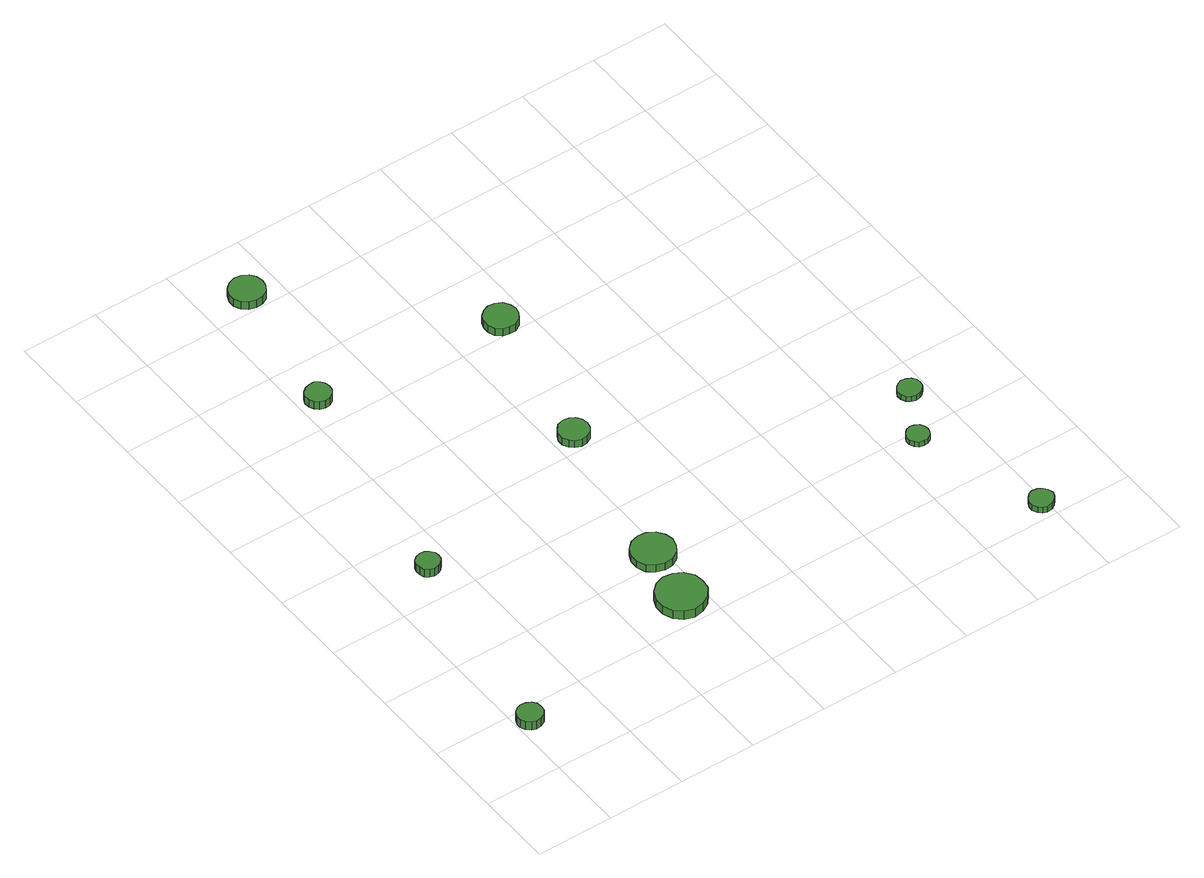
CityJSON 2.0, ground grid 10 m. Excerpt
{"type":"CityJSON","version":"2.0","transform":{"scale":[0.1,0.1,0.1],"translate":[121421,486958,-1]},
"CityObjects":{
"tree1":{"type":"SolitaryVegetationObject","attributes":{"function":"something"},"geometry":[{"type":"MultiSurface","lod":"1","boundaries":[[[0,1,2,3,4,5,6,7,8,9,10,11,12,13,14]],[[15,16,17,18,19,20,21,22,23,24,25,26,27,28,29]],[[0,29,28,1]],[[1,28,27,2]],[[2,27,26,3]],[[3,26,25,4]],[[4,25,24,5]],[[5,24,23,6]],[[6,23,22,7]],[[7,22,21,8]],[[8,21,20,9]],[[9,20,19,10]],[[10,19,18,11]],[[11,18,17,12]],[[12,17,16,13]],[[13,16,15,14]],[[14,15,29,0]]]}]},
"tree2":{"type":"SolitaryVegetationObject","attributes":{"function":"something"},"geometry":[{"type":"MultiSurface","lod":"1","boundaries":[[[30,31,32,33,34,35,36,37,38,39,40,41,42,43,44]],[[45,46,47,48,49,50,51,52,53,54,55,56,57,58,59]],[[30,59,58,31]],[[31,58,57,32]],[[32,57,56,33]],[[33,56,55,34]],[[34,55,54,35]],[[35,54,53,36]],[[36,53,52,37]],[[37,52,51,38]],[[38,51,50,39]],[[39,50,49,40]],[[40,49,48,41]],[[41,48,47,42]],[[42,47,46,43]],[[43,46,45,44]],[[44,45,59,30]]]}]},
"tree3":{"type":"SolitaryVegetationObject","attributes":{"function":"something"},"geometry":[{"type":"MultiSurface","lod":"1","boundaries":[[[60,61,62,63,64,65,66,67,68,69,70,71,72,73,74]],[[75,76,77,78,79,80,81,82,83,84,85,86,87,88,89]],[[60,89,88,61]],[[61,88,87,62]],[[62,87,86,63]],[[63,86,85,64]],[[64,85,84,65]],[[65,84,83,66]],[[66,83,82,67]],[[67,82,81,68]],[[68,81,80,69]],[[69,80,79,70]],[[70,79,78,71]],[[71,78,77,72]],[[72,77,76,73]],[[73,76,75,74]],[[74,75,89,60]]]}]},
"tree4":{"type":"SolitaryVegetationObject","attributes":{"function":"something"},"geometry":[{"type":"MultiSurface","lod":"1","boundaries":[[[90,91,92,93,94,95,96,97,98,99,100,101,102,103,104]],[[105,106,107,108,109,110,111,112,113,114,115,116,117,118,119]],[[90,119,118,91]],[[91,118,117,92]],[[92,117,116,93]],[[93,116,115,94]],[[94,115,114,95]],[[95,114,113,96]],[[96,113,112,97]],[[97,112,111,98]],[[98,111,110,99]],[[99,110,109,100]],[[100,109,108,101]],[[101,108,107,102]],[[102,107,106,103]],[[103,106,105,104]],[[104,105,119,90]]]}]},
"tree5":{"type":"SolitaryVegetationObject","attributes":{"function":"something"},"geometry":[{"type":"MultiSurface","lod":"1","boundaries":[[[120,121,122,123,124,125,126,127,128,129,130,131,132,133,134]],[[135,136,137,138,139,140,141,142,143,144,145,146,147,148,149]],[[120,149,148,121]],[[121,148,147,122]],[[122,147,146,123]],[[123,146,145,124]],[[124,145,144,125]],[[125,144,143,126]],[[126,143,142,127]],[[127,142,141,128]],[[128,141,140,129]],[[129,140,139,130]],[[130,139,138,131]],[[131,138,137,132]],[[132,137,136,133]],[[133,136,135,134]],[[134,135,149,120]]]}]},
"tree6":{"type":"SolitaryVegetationObject","attributes":{"function":"something"},"geometry":[{"type":"MultiSurface","lod":"1","boundaries":[[[150,151,152,153,154,155,156,157,158,159,160,161,162,163,164]],[[165,166,167,168,169,170,171,172,173,174,175,176,177,178,179]],[[150,179,178,151]],[[151,178,177,152]],[[152,177,176,153]],[[153,176,175,154]],[[154,175,174,155]],[[155,174,173,156]],[[156,173,172,157]],[[157,172,171,158]],[[158,171,170,159]],[[159,170,169,160]],[[160,169,168,161]],[[161,168,167,162]],[[162,167,166,163]],[[163,166,165,164]],[[164,165,179,150]]]}]},
"tree7":{"type":"SolitaryVegetationObject","attributes":{"function":"something"},"geometry":[{"type":"MultiSurface","lod":"1","boundaries":[[[180,181,182,183,184,185,186,187,188,189,190,191,192,193,194]],[[195,196,197,198,199,200,201,202,203,204,205,206,207,208,209]],[[180,209,208,181]],[[181,208,207,182]],[[182,207,206,183]],[[183,206,205,184]],[[184,205,204,185]],[[185,204,203,186]],[[186,203,202,187]],[[187,202,201,188]],[[188,201,200,189]],[[189,200,199,190]],[[190,199,198,191]],[[191,198,197,192]],[[192,197,196,193]],[[193,196,195,194]],[[194,195,209,180]]]}]},
"tree8":{"type":"SolitaryVegetationObject","attributes":{"function":"something"},"geometry":[{"type":"MultiSurface","lod":"1","boundaries":[[[210,211,212,213,214,215,216,217,218,219,220,221,222,223,224]],[[225,226,227,228,229,230,231,232,233,234,235,236,237,238,239]],[[210,239,238,211]],[[211,238,237,212]],[[212,237,236,213]],[[213,236,235,214]],[[214,235,234,215]],[[215,234,233,216]],[[216,233,232,217]],[[217,232,231,218]],[[218,231,230,219]],[[219,230,229,220]],[[220,229,228,221]],[[221,228,227,222]],[[222,227,226,223]],[[223,226,225,224]],[[224,225,239,210]]]}]},
"tree9":{"type":"SolitaryVegetationObject","attributes":{"function":"something"},"geometry":[{"type":"MultiSurface","lod":"1","boundaries":[[[240,241,242,243,244,245,246,247,248,249,250,251,252,253,254]],[[255,256,257,258,259,260,261,262,263,264,265,266,267,268,269]],[[240,269,268,241]],[[241,268,267,242]],[[242,267,266,243]],[[243,266,265,244]],[[244,265,264,245]],[[245,264,263,246]],[[246,263,262,247]],[[247,262,261,248]],[[248,261,260,249]],[[249,260,259,250]],[[250,259,258,251]],[[251,258,257,252]],[[252,257,256,253]],[[253,256,255,254]],[[254,255,269,240]]]}]},
"tree10":{"type":"SolitaryVegetationObject","attributes":{"function":"something"},"geometry":[{"type":"MultiSurface","lod":"1","boundaries":[[[270,271,272,273,274,275,276,277,278,279,280,281,282,283,284]],[[285,286,287,288,289,290,291,292,293,294,295,296,297,298,299]],[[270,299,298,271]],[[271,298,297,272]],[[272,297,296,273]],[[273,296,295,274]],[[274,295,294,275]],[[275,294,293,276]],[[276,293,292,277]],[[277,292,291,278]],[[278,291,290,279]],[[279,290,289,280]],[[280,289,288,281]],[[281,288,287,282]],[[282,287,286,283]],[[283,286,285,284]],[[284,285,299,270]]]}]},
"tree11":{"type":"SolitaryVegetationObject","attributes":{"function":"something"},"geometry":[{"type":"MultiSurface","lod":"1","boundaries":[[[300,301,302,303,304,305,306,307,308,309,310,311,312,313,314]],[[315,316,317,318,319,320,321,322,323,324,325,326,327,328,329]],[[300,329,328,301]],[[301,328,327,302]],[[302,327,326,303]],[[303,326,325,304]],[[304,325,324,305]],[[305,324,323,306]],[[306,323,322,307]],[[307,322,321,308]],[[308,321,320,309]],[[309,320,319,310]],[[310,319,318,311]],[[311,318,317,312]],[[312,317,316,313]],[[313,316,315,314]],[[314,315,329,300]]]}]}
},
"vertices":[
[32,78,23],[31,85,23],[27,90,23],[21,93,23],[14,94,23],[8,92,23],[3,88,23],[0,81,23],[0,75,23],[3,69,23],[8,64,23],[14,62,23],[21,63,23],[27,66,23],[31,71,23],[31,71,10],[27,66,10],[21,63,10],[14,62,10],[8,64,10],[3,69,10],[0,75,10],[0,81,10],[3,88,10],[8,92,10],[14,94,10],[21,93,10],[27,90,10],[31,85,10],[32,78,10],
[83,348,18],[82,354,18],[78,359,18],[73,362,18],[67,363,18],[61,361,18],[56,357,18],[54,351,18],[54,345,18],[56,339,18],[61,335,18],[67,333,18],[73,334,18],[78,337,18],[82,342,18],[82,342,6],[78,337,6],[73,334,6],[67,333,6],[61,335,6],[56,339,6],[54,345,6],[54,351,6],[56,357,6],[61,361,6],[67,363,6],[73,362,6],[78,359,6],[82,354,6],[83,348,6],
[302,138,19],[300,150,19],[292,161,19],[281,167,19],[268,169,19],[256,165,19],[246,156,19],[241,144,19],[241,131,19],[246,119,19],[256,110,19],[268,106,19],[281,108,19],[292,114,19],[300,125,19],[300,125,6],[292,114,6],[281,108,6],[268,106,6],[256,110,6],[246,119,6],[241,131,6],[241,144,6],[246,156,6],[256,165,6],[268,169,6],[281,167,6],[292,161,6],[300,150,6],[302,138,6],
[142,641,18],[141,648,18],[137,653,18],[131,657,18],[125,657,18],[118,655,18],[113,651,18],[110,645,18],[110,638,18],[113,632,18],[118,627,18],[125,625,18],[131,626,18],[137,629,18],[141,635,18],[141,635,6],[137,629,6],[131,626,6],[125,625,6],[118,627,6],[113,632,6],[110,638,6],[110,645,6],[113,651,6],[118,655,6],[125,657,6],[131,657,6],[137,653,6],[141,648,6],[142,641,6],
[315,214,17],[312,225,17],[306,234,17],[296,240,17],[285,241,17],[274,238,17],[265,230,17],[261,220,17],[261,209,17],[265,198,17],[274,191,17],[285,187,17],[296,188,17],[306,194,17],[312,203,17],[312,203,6],[306,194,6],[296,188,6],[285,187,6],[274,191,6],[265,198,6],[261,209,6],[261,220,6],[265,230,6],[274,238,6],[285,241,6],[296,240,6],[306,234,6],[312,225,6],[315,214,6],
[180,824,18],[178,833,18],[173,840,18],[165,845,18],[156,846,18],[147,843,18],[140,837,18],[136,828,18],[136,819,18],[140,811,18],[147,805,18],[156,802,18],[165,803,18],[173,807,18],[178,815,18],[178,815,6],[173,807,6],[165,803,6],[156,802,6],[147,805,6],[140,811,6],[136,819,6],[136,828,6],[140,837,6],[147,843,6],[156,846,6],[165,845,6],[173,840,6],[178,833,6],[180,824,6],
[346,423,17],[344,431,17],[340,437,17],[333,441,17],[325,442,17],[317,440,17],[312,434,17],[308,427,17],[308,419,17],[312,412,17],[317,407,17],[325,404,17],[333,405,17],[340,409,17],[344,415,17],[344,415,6],[340,409,6],[333,405,6],[325,404,6],[317,407,6],[312,412,6],[308,419,6],[308,427,6],[312,434,6],[317,440,6],[325,442,6],[333,441,6],[340,437,6],[344,431,6],[346,423,6],
[388,620,17],[386,628,17],[381,636,17],[373,640,17],[364,641,17],[356,638,17],[349,632,17],[346,624,17],[346,615,17],[349,607,17],[356,601,17],[364,599,17],[373,599,17],[381,604,17],[386,611,17],[386,611,6],[381,604,6],[373,599,6],[364,599,6],[356,601,6],[349,607,6],[346,615,6],[346,624,6],[349,632,6],[356,638,6],[364,641,6],[373,640,6],[381,636,6],[386,628,6],[388,620,6],
[656,191,14],[655,196,14],[652,201,14],[646,204,14],[641,205,14],[635,203,14],[631,199,14],[628,194,14],[628,188,14],[631,182,14],[635,178,14],[641,177,14],[646,177,14],[652,180,14],[655,185,14],[655,185,6],[652,180,6],[646,177,6],[641,177,6],[635,178,6],[631,182,6],[628,188,6],[628,194,6],[631,199,6],[635,203,6],[641,205,6],[646,204,6],[652,201,6],[655,196,6],[656,191,6],
[710,22,16],[708,29,16],[704,34,16],[699,37,16],[692,38,16],[686,36,16],[682,31,16],[679,25,16],[679,19,16],[682,13,16],[686,9,16],[692,7,16],[699,8,16],[704,11,16],[708,16,16],[708,16,7],[704,11,7],[699,8,7],[692,7,7],[686,9,7],[682,13,7],[679,19,7],[679,25,7],[682,31,7],[686,36,7],[692,38,7],[699,37,7],[704,34,7],[708,29,7],[710,22,7],
[693,256,14],[692,262,14],[688,267,14],[683,270,14],[676,271,14],[671,269,14],[666,265,14],[663,259,14],[663,253,14],[666,247,14],[671,243,14],[676,241,14],[683,242,14],[688,245,14],[692,250,14],[692,250,6],[688,245,6],[683,242,6],[676,241,6],[671,243,6],[666,247,6],[663,253,6],[663,259,6],[666,265,6],[671,269,6],[676,271,6],[683,270,6],[688,267,6],[692,262,6],[693,256,6]
]}
